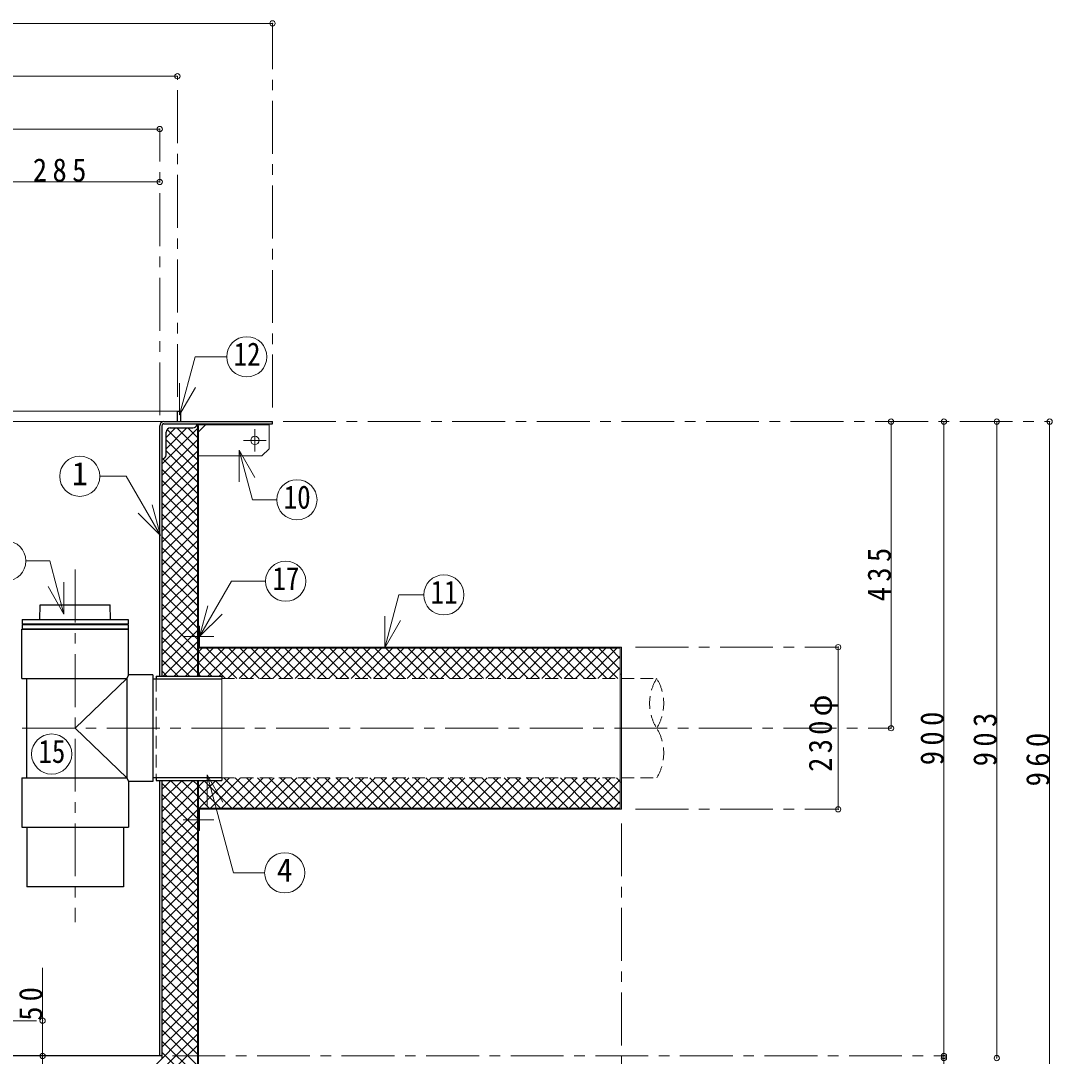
# Model space of a CAD drawing. Units: millimetres at full size, sheet at 1:15. Extents: x -3171 to 2904, y -2098 to 2117.
# Drawn here: x -943 to 520, y -1328 to 141 of the extents above; entities that cross this region are included whole.
import ezdxf
from ezdxf.enums import TextEntityAlignment as Align

# ---------------------------------------------------------------- set-up
doc = ezdxf.new("R2010")
doc.units = ezdxf.units.MM
doc.header["$LTSCALE"] = 15
doc.header["$PDMODE"] = 32
doc.header["$PDSIZE"] = 7.5
doc.linetypes.add('CHAIN1', pattern=[8, 5, -1, 1, -1])
doc.linetypes.add('DASHED1', pattern=[1.8, 1.2, -0.6])
doc.layers.add('0-6_補助線', color=4, linetype='Continuous', lineweight=9)
doc.styles.add('ＭＳ ゴシック', font='')
doc.styles.get('ＭＳ ゴシック').set_extended_font_data('MS Gothic')

msp = doc.modelspace()

# ---------------------------------------------------------------- linework, layer by layer
at = {"layer": '0-6_補助線'}
for p, q in [((-2305.88, 137.05), (-585.88, 137.05)), ((-2170.88, 62.05), (-720.88, 62.05)), ((-745.88, -12.95), (-2145.88, -12.95)), ((-1030.88, -87.95), (-745.88, -87.95)), ((-2170.88, -412.95), (-720.88, -412.95)), ((-1395.88, -427.95), (-739.88, -427.95)), ((-742.88, -488.32), (-692.48, -437.92)), ((-736.88, -466.41), (-707.42, -436.95)), ((-736.88, -450.5), (-723.33, -436.95)), ((-735.49, -439.11), (-692.48, -482.12)), ((-721.74, -436.95), (-692.48, -466.21)), ((-705.83, -436.95), (-692.48, -450.3)), ((-693.43, -433.45), (-692.48, -434.39)), ((-690.88, -442.55), (-680.88, -432.55)), ((-590.88, -432.55), (-590.88, -466.55)), ((291.62, -427.95), (291.62, -862.95)), ((366.62, -427.95), (366.62, -1327.95)), ((441.62, -1330.95), (441.62, -427.95)), ((516.62, -1387.95), (516.62, -427.95)), ((-742.88, -504.23), (-692.48, -453.83)), ((-736.88, -453.63), (-692.48, -498.03)), ((-742.88, -520.14), (-692.48, -469.74)), ((-736.88, -469.54), (-692.48, -513.94)), ((-590.88, -466.55), (-600.88, -476.55)), ((-741.53, -480.8), (-692.48, -529.85)), ((-600.88, -476.55), (-690.88, -476.55)), ((-742.88, -536.05), (-692.48, -485.65)), ((-742.88, -495.36), (-692.48, -545.76)), ((-742.88, -551.96), (-692.48, -501.56)), ((-742.88, -511.27), (-692.48, -561.67)), ((-742.88, -567.87), (-692.48, -517.47)), ((-742.88, -527.18), (-692.48, -577.58)), ((-742.88, -583.78), (-692.48, -533.38)), ((-742.88, -543.09), (-692.48, -593.49)), ((-742.88, -599.69), (-692.48, -549.29)), ((-742.88, -559), (-692.48, -609.4)), ((-742.88, -615.6), (-692.48, -565.2)), ((-742.88, -574.91), (-692.48, -625.31)), ((-742.88, -631.51), (-692.48, -581.11)), ((-742.88, -590.82), (-692.48, -641.22)), ((-742.88, -647.42), (-692.48, -597.02)), ((-742.88, -606.73), (-692.48, -657.13)), ((-742.88, -663.33), (-692.48, -612.93)), ((-742.88, -622.64), (-692.48, -673.04)), ((-742.88, -679.24), (-692.48, -628.84)), ((-742.88, -638.55), (-692.48, -688.95)), ((-742.88, -695.15), (-692.48, -644.75)), ((-742.88, -654.46), (-692.48, -704.86)), ((-742.88, -711.06), (-692.48, -660.66)), ((-742.88, -670.37), (-692.48, -720.77)), ((-742.88, -726.97), (-692.48, -676.57)), ((-742.88, -686.28), (-692.48, -736.68)), ((-742.88, -742.88), (-692.48, -692.48)), ((-742.88, -702.19), (-692.48, -752.59)), ((-742.88, -758.79), (-692.48, -708.39)), ((-742.88, -718.1), (-692.48, -768.5)), ((-742.88, -774.7), (-692.48, -724.3)), ((-742.88, -734.01), (-692.48, -784.41)), ((-741.22, -788.95), (-692.48, -740.21)), ((216.62, -747.95), (216.62, -977.95)), ((-742.88, -749.92), (-703.85, -788.95)), ((-725.31, -788.95), (-692.48, -756.12)), ((-690.88, -786.34), (-654.1, -749.55)), ((-690.88, -770.43), (-670.01, -749.55)), ((-690.88, -754.52), (-685.91, -749.55)), ((-690.88, -754.19), (-652.62, -792.45)), ((-679.61, -749.55), (-636.71, -792.45)), ((-677.59, -788.95), (-638.19, -749.55)), ((-663.7, -749.55), (-620.8, -792.45)), ((-661.68, -788.95), (-622.28, -749.55)), ((-649.27, -792.45), (-606.37, -749.55)), ((-647.79, -749.55), (-604.89, -792.45)), ((-633.36, -792.45), (-590.46, -749.55)), ((-631.88, -749.55), (-588.98, -792.45)), ((-617.45, -792.45), (-574.55, -749.55)), ((-615.97, -749.55), (-573.07, -792.45)), ((-601.54, -792.45), (-558.64, -749.55)), ((-600.06, -749.55), (-557.16, -792.45)), ((-585.63, -792.45), (-542.73, -749.55)), ((-584.15, -749.55), (-541.25, -792.45)), ((-569.72, -792.45), (-526.82, -749.55)), ((-568.24, -749.55), (-525.34, -792.45)), ((-553.81, -792.45), (-510.91, -749.55)), ((-552.33, -749.55), (-509.43, -792.45)), ((-537.9, -792.45), (-495, -749.55)), ((-536.42, -749.55), (-493.52, -792.45)), ((-521.99, -792.45), (-479.09, -749.55)), ((-520.51, -749.55), (-477.61, -792.45)), ((-506.08, -792.45), (-463.18, -749.55)), ((-504.6, -749.55), (-461.7, -792.45)), ((-490.17, -792.45), (-447.27, -749.55)), ((-488.69, -749.55), (-445.79, -792.45)), ((-474.26, -792.45), (-431.36, -749.55)), ((-472.78, -749.55), (-429.88, -792.45)), ((-458.35, -792.45), (-415.45, -749.55)), ((-456.87, -749.55), (-413.97, -792.45)), ((-442.44, -792.45), (-399.54, -749.55)), ((-440.96, -749.55), (-398.06, -792.45)), ((-426.53, -792.45), (-383.63, -749.55)), ((-425.05, -749.55), (-382.15, -792.45)), ((-410.62, -792.45), (-367.72, -749.55)), ((-409.14, -749.55), (-366.24, -792.45)), ((-394.71, -792.45), (-351.81, -749.55)), ((-393.23, -749.55), (-350.33, -792.45)), ((-378.8, -792.45), (-335.9, -749.55)), ((-377.32, -749.55), (-334.42, -792.45)), ((-362.89, -792.45), (-319.99, -749.55)), ((-361.41, -749.55), (-318.51, -792.45)), ((-346.98, -792.45), (-304.08, -749.55)), ((-345.5, -749.55), (-302.6, -792.45)), ((-331.07, -792.45), (-288.17, -749.55)), ((-329.59, -749.55), (-286.69, -792.45)), ((-315.16, -792.45), (-272.26, -749.55)), ((-313.68, -749.55), (-270.78, -792.45)), ((-299.25, -792.45), (-256.35, -749.55)), ((-297.77, -749.55), (-254.87, -792.45)), ((-283.34, -792.45), (-240.44, -749.55)), ((-281.86, -749.55), (-238.96, -792.45)), ((-267.43, -792.45), (-224.53, -749.55)), ((-265.95, -749.55), (-223.05, -792.45)), ((-251.52, -792.45), (-208.62, -749.55)), ((-250.04, -749.55), (-207.14, -792.45)), ((-235.61, -792.45), (-192.71, -749.55)), ((-234.13, -749.55), (-191.23, -792.45)), ((-219.7, -792.45), (-176.8, -749.55)), ((-218.22, -749.55), (-175.32, -792.45)), ((-203.79, -792.45), (-160.89, -749.55)), ((-202.31, -749.55), (-159.41, -792.45)), ((-187.88, -792.45), (-144.98, -749.55)), ((-186.4, -749.55), (-143.5, -792.45)), ((-171.97, -792.45), (-129.07, -749.55)), ((-170.49, -749.55), (-127.59, -792.45)), ((-156.06, -792.45), (-113.16, -749.55)), ((-154.58, -749.55), (-111.68, -792.45)), ((-140.15, -792.45), (-97.25, -749.55)), ((-138.67, -749.55), (-95.77, -792.45)), ((-124.24, -792.45), (-92.48, -760.7)), ((-122.76, -749.55), (-92.48, -779.83)), ((-106.85, -749.55), (-92.48, -763.92)), ((-742.88, -765.83), (-719.76, -788.95)), ((-709.41, -788.95), (-692.48, -772.03)), ((-690.88, -770.1), (-672.03, -788.95)), ((-108.33, -792.45), (-92.48, -776.61)), ((-742.88, -781.74), (-735.67, -788.95)), ((-693.5, -788.95), (-692.48, -787.94)), ((-690.88, -786.01), (-687.94, -788.95)), ((-92.48, -939.45), (-92.48, -786.45)), ((-90.88, -939.45), (-90.88, -786.45)), ((-742.88, -981.53), (-698.31, -936.95)), ((-742.88, -965.62), (-714.22, -936.95)), ((-742.88, -949.71), (-730.13, -936.95)), ((-730.86, -936.95), (-692.48, -975.33)), ((-714.95, -936.95), (-692.48, -959.42)), ((-699.04, -936.95), (-692.48, -943.51)), ((-690.88, -961.35), (-666.49, -936.95)), ((-690.88, -945.44), (-682.4, -936.95)), ((-689.98, -976.35), (-647.08, -933.45)), ((-683.13, -936.95), (-643.73, -976.35)), ((-674.07, -976.35), (-631.17, -933.45)), ((-667.22, -936.95), (-627.82, -976.35)), ((-658.16, -976.35), (-615.26, -933.45)), ((-654.81, -933.45), (-611.91, -976.35)), ((-642.25, -976.35), (-599.35, -933.45)), ((-638.9, -933.45), (-596, -976.35)), ((-626.34, -976.35), (-583.44, -933.45)), ((-622.99, -933.45), (-580.09, -976.35)), ((-610.43, -976.35), (-567.53, -933.45)), ((-607.08, -933.45), (-564.18, -976.35)), ((-594.52, -976.35), (-551.62, -933.45)), ((-591.17, -933.45), (-548.27, -976.35)), ((-578.61, -976.35), (-535.71, -933.45)), ((-575.26, -933.45), (-532.36, -976.35)), ((-562.7, -976.35), (-519.8, -933.45)), ((-559.35, -933.45), (-516.45, -976.35)), ((-546.79, -976.35), (-503.89, -933.45)), ((-543.44, -933.45), (-500.54, -976.35)), ((-530.88, -976.35), (-487.98, -933.45)), ((-527.53, -933.45), (-484.63, -976.35)), ((-514.97, -976.35), (-472.07, -933.45)), ((-511.62, -933.45), (-468.72, -976.35)), ((-499.06, -976.35), (-456.16, -933.45)), ((-495.71, -933.45), (-452.81, -976.35)), ((-483.15, -976.35), (-440.25, -933.45)), ((-479.8, -933.45), (-436.9, -976.35)), ((-467.24, -976.35), (-424.34, -933.45)), ((-463.89, -933.45), (-420.99, -976.35)), ((-451.33, -976.35), (-408.43, -933.45)), ((-447.98, -933.45), (-405.08, -976.35)), ((-435.42, -976.35), (-392.52, -933.45)), ((-432.07, -933.45), (-389.17, -976.35)), ((-419.51, -976.35), (-376.61, -933.45)), ((-416.16, -933.45), (-373.26, -976.35)), ((-403.6, -976.35), (-360.7, -933.45)), ((-400.25, -933.45), (-357.35, -976.35)), ((-387.69, -976.35), (-344.79, -933.45)), ((-384.34, -933.45), (-341.44, -976.35)), ((-371.78, -976.35), (-328.88, -933.45)), ((-368.43, -933.45), (-325.53, -976.35)), ((-355.87, -976.35), (-312.97, -933.45)), ((-352.52, -933.45), (-309.62, -976.35)), ((-339.96, -976.35), (-297.06, -933.45)), ((-336.61, -933.45), (-293.71, -976.35)), ((-324.05, -976.35), (-281.15, -933.45)), ((-320.7, -933.45), (-277.8, -976.35)), ((-308.14, -976.35), (-265.24, -933.45)), ((-304.79, -933.45), (-261.89, -976.35)), ((-292.23, -976.35), (-249.33, -933.45)), ((-288.88, -933.45), (-245.98, -976.35)), ((-276.32, -976.35), (-233.42, -933.45)), ((-272.97, -933.45), (-230.07, -976.35)), ((-260.41, -976.35), (-217.51, -933.45)), ((-257.06, -933.45), (-214.16, -976.35)), ((-244.5, -976.35), (-201.6, -933.45)), ((-241.15, -933.45), (-198.25, -976.35)), ((-228.59, -976.35), (-185.69, -933.45)), ((-225.24, -933.45), (-182.34, -976.35)), ((-212.68, -976.35), (-169.78, -933.45)), ((-209.33, -933.45), (-166.43, -976.35)), ((-196.77, -976.35), (-153.87, -933.45)), ((-193.42, -933.45), (-150.52, -976.35)), ((-180.86, -976.35), (-137.96, -933.45)), ((-177.51, -933.45), (-134.61, -976.35)), ((-164.95, -976.35), (-122.05, -933.45)), ((-161.6, -933.45), (-118.7, -976.35)), ((-149.04, -976.35), (-106.14, -933.45)), ((-145.69, -933.45), (-102.79, -976.35)), ((-133.13, -976.35), (-92.48, -935.71)), ((-129.78, -933.45), (-92.48, -970.75)), ((-113.87, -933.45), (-92.48, -954.84)), ((-97.96, -933.45), (-92.48, -938.93)), ((-742.88, -940.84), (-692.48, -991.24)), ((-742.88, -997.44), (-692.48, -947.04)), ((-690.88, -945.11), (-659.64, -976.35)), ((-117.22, -976.35), (-92.48, -951.62)), ((-742.88, -956.75), (-692.48, -1007.15)), ((-742.88, -1013.35), (-692.48, -962.95)), ((-690.88, -961.02), (-675.55, -976.35)), ((-101.31, -976.35), (-92.48, -967.53)), ((-742.88, -972.66), (-692.48, -1023.06)), ((-742.88, -1029.26), (-692.48, -978.86)), ((-742.88, -988.57), (-692.48, -1038.97)), ((-742.88, -1045.17), (-692.48, -994.77)), ((-742.88, -1004.48), (-692.48, -1054.88)), ((-742.88, -1061.08), (-692.48, -1010.68)), ((-742.88, -1020.39), (-692.48, -1070.79)), ((-742.88, -1076.99), (-692.48, -1026.59)), ((-742.88, -1036.3), (-692.48, -1086.7)), ((-742.88, -1092.9), (-692.48, -1042.5)), ((-742.88, -1052.21), (-692.48, -1102.61)), ((-742.88, -1108.81), (-692.48, -1058.41)), ((-742.88, -1068.12), (-692.48, -1118.52)), ((-742.88, -1124.72), (-692.48, -1074.32)), ((-742.88, -1084.03), (-692.48, -1134.43)), ((-742.88, -1140.63), (-692.48, -1090.23)), ((-742.88, -1099.94), (-692.48, -1150.34)), ((-742.88, -1156.54), (-692.48, -1106.14)), ((-742.88, -1115.85), (-692.48, -1166.25)), ((-742.88, -1172.45), (-692.48, -1122.05)), ((-742.88, -1131.76), (-692.48, -1182.16)), ((-742.88, -1188.36), (-692.48, -1137.96)), ((-742.88, -1147.67), (-692.48, -1198.07)), ((-742.88, -1204.27), (-692.48, -1153.87)), ((-742.88, -1163.58), (-692.48, -1213.98)), ((-742.88, -1220.18), (-692.48, -1169.78)), ((-742.88, -1179.49), (-692.48, -1229.89)), ((-742.88, -1236.09), (-692.48, -1185.69)), ((-912.13, -1402.95), (-912.13, -1202.95)), ((-742.88, -1195.4), (-692.48, -1245.8)), ((-742.88, -1252), (-692.48, -1201.6)), ((-742.88, -1211.31), (-692.48, -1261.71)), ((-742.88, -1267.91), (-692.48, -1217.51)), ((-742.88, -1227.22), (-692.48, -1277.62)), ((-742.88, -1283.82), (-692.48, -1233.42)), ((-742.88, -1243.13), (-692.48, -1293.53)), ((-742.88, -1299.73), (-692.48, -1249.33)), ((-742.88, -1259.04), (-692.48, -1309.44)), ((-742.88, -1315.64), (-692.48, -1265.24)), ((-742.88, -1274.95), (-692.48, -1325.35)), ((-797.69, -1386.35), (-692.48, -1281.15)), ((-742.88, -1290.86), (-692.48, -1341.26)), ((-781.78, -1386.35), (-692.48, -1297.06)), ((-742.88, -1306.77), (-692.48, -1357.17)), ((-765.87, -1386.35), (-692.48, -1312.97)), ((-742.88, -1322.67), (-692.48, -1373.07)), ((366.62, -1327.95), (366.62, -1405.95))]:
    msp.add_line(p, q, dxfattribs=at)
at = {"layer": '0-6_補助線', "linetype": 'CHAIN1'}
for p, q in [((-585.88, -407.95), (-585.88, 137.05)), ((-720.88, -392.95), (-720.88, 62.05)), ((-745.88, -418.95), (-745.88, -12.95)), ((-610.88, -470.55), (-610.88, -438.55)), ((-570.88, -427.95), (516.62, -427.95)), ((-594.88, -454.55), (-626.88, -454.55)), ((-865.88, -637.95), (-865.88, -1137.95)), ((-712.48, -732.95), (-669.28, -732.95)), ((-70.88, -747.95), (216.62, -747.95)), ((-940.88, -862.95), (291.62, -862.95)), ((-70.88, -977.95), (216.62, -977.95)), ((-712.48, -992.95), (-669.28, -992.95)), ((-90.88, -997.95), (-90.88, -1587.95)), ((-995.88, -1277.95), (-912.13, -1277.95)), ((-727.88, -1327.95), (366.62, -1327.95))]:
    msp.add_line(p, q, dxfattribs=at)
at = {"layer": '0-6_補助線', "color": 7, "lineweight": 18}
for p, q in [((-717.83, -418.35), (-695.78, -336.05)), ((-695.78, -336.05), (-650.86, -336.05)), ((-717.83, -418.35), (-717.83, -373.35)), ((-717.83, -418.35), (-695.33, -379.38)), ((-692.48, -788.95), (-692.48, -434.15)), ((-690.88, -434.15), (-690.88, -788.95)), ((-689.28, -432.55), (-590.88, -432.55)), ((-590.88, -432.55), (-590.88, -430.95)), ((-633.28, -468.47), (-610.78, -507.44)), ((-633.28, -468.47), (-633.28, -513.47)), ((-830.81, -505.57), (-793.43, -505.57)), ((-744.92, -589.58), (-793.43, -505.57)), ((-744.92, -589.58), (-776.74, -557.76)), ((-744.92, -589.58), (-756.57, -546.12)), ((-935.79, -625.71), (-901.98, -625.71)), ((-881.82, -700.93), (-901.98, -625.71)), ((-881.82, -700.93), (-881.82, -655.93)), ((-689.28, -732.95), (-643.94, -654.41)), ((-643.94, -654.41), (-595.74, -654.41)), ((-881.82, -700.93), (-904.32, -661.96)), ((-689.28, -732.95), (-677.64, -689.49)), ((-689.28, -732.95), (-657.46, -701.13)), ((-426.72, -749.15), (-426.72, -704.15)), ((-690.88, -717.95), (-689.28, -717.95)), ((-689.28, -717.95), (-689.28, -747.95)), ((-426.72, -749.15), (-404.22, -710.18)), ((-92.48, -747.95), (-92.48, -786.45)), ((-690.88, -749.55), (-92.48, -749.55)), ((-657.88, -792.85), (-657.88, -933.05)), ((-92.48, -786.45), (-90.88, -786.45)), ((-692.48, -1383.15), (-692.48, -936.95)), ((-690.88, -1384.75), (-690.88, -936.95)), ((-678.67, -928.99), (-678.67, -973.99)), ((-678.67, -928.99), (-656.17, -967.96)), ((-92.48, -939.45), (-90.88, -939.45)), ((-92.48, -939.45), (-92.48, -977.95)), ((-90.88, -939.45), (-90.88, -977.95)), ((-690.88, -976.35), (-92.48, -976.35)), ((-690.88, -977.95), (-90.88, -977.95)), ((-689.28, -977.95), (-689.28, -1007.95)), ((-690.88, -1007.95), (-689.28, -1007.95))]:
    msp.add_line(p, q, dxfattribs=at)
at = {"layer": '0-6_補助線', "color": 5, "lineweight": 25}
for p, q in [((-720.88, -427.95), (-720.88, -412.95)), ((-720.88, -412.95), (-715.88, -412.95)), ((-715.88, -427.95), (-715.88, -412.95)), ((-745.88, -788.95), (-745.88, -433.95)), ((-742.88, -433.95), (-742.88, -788.95)), ((-739.88, -427.95), (-585.88, -427.95)), ((-739.88, -430.95), (-585.88, -430.95)), ((-730.88, -436.95), (-698.88, -436.95)), ((-585.88, -430.95), (-585.88, -427.95)), ((-736.88, -474.95), (-736.88, -442.95)), ((-815.88, -708.95), (-816.38, -687.95)), ((-940.88, -708.95), (-940.88, -714.95)), ((-940.88, -714.95), (-790.88, -714.95)), ((-940.88, -715.95), (-790.88, -715.95)), ((-940.88, -715.95), (-940.88, -721.95)), ((-790.88, -715.95), (-790.88, -721.95)), ((-941.38, -722.45), (-790.38, -722.45)), ((-941.38, -792.45), (-941.38, -722.45)), ((-940.88, -721.95), (-790.88, -721.95)), ((-790.38, -787.45), (-790.38, -722.45)), ((-941.38, -792.45), (-792.38, -792.45)), ((-934.38, -933.45), (-934.38, -792.45)), ((-755.88, -787.45), (-790.38, -787.45)), ((-755.88, -787.45), (-755.88, -938.45)), ((-755.88, -792.85), (-657.88, -792.85)), ((-750.88, -788.95), (-657.88, -788.95)), ((-750.88, -788.95), (-750.88, -792.85)), ((-657.88, -788.95), (-657.88, -792.85)), ((-941.38, -933.45), (-792.38, -933.45)), ((-941.38, -933.45), (-941.38, -1003.45)), ((-755.88, -938.45), (-790.38, -938.45)), ((-755.88, -933.05), (-657.88, -933.05)), ((-750.88, -933.05), (-750.88, -936.95)), ((-750.88, -936.95), (-657.88, -936.95)), ((-745.88, -1327.95), (-745.88, -936.95)), ((-742.88, -936.95), (-742.88, -1330.95)), ((-657.88, -933.05), (-657.88, -936.95)), ((-941.38, -1003.45), (-790.38, -1003.45)), ((-934.38, -1003.45), (-934.38, -1087.95)), ((-797.38, -1003.45), (-797.38, -1087.95)), ((-797.38, -1087.95), (-934.38, -1087.95)), ((-742.88, -1327.95), (-2148.88, -1327.95))]:
    msp.add_line(p, q, dxfattribs=at)
at = {"layer": '0-6_補助線', "color": 7, "linetype": 'DASHED1', "lineweight": 18}
msp.add_line((-750.88, -792.85), (-750.88, -933.05), dxfattribs=at)
at = {"layer": '0-6_補助線', "linetype": 'DASHED1'}
for p, q in [((-657.88, -792.45), (-40.88, -792.45)), ((-657.88, -933.45), (-40.88, -933.45))]:
    msp.add_line(p, q, dxfattribs=at)
at = {"layer": '0-6_補助線', "color": 7, "lineweight": 18}
for points in [[(-633.28, -468.47), (-614.41, -538.91), (-579.72, -538.91)], [(-426.72, -749.15), (-406.53, -673.8), (-371.3, -673.8)], [(-690.88, -747.95), (-90.88, -747.95), (-90.88, -786.45)], [(-678.67, -928.99), (-641.39, -1068.13), (-597.05, -1068.13)]]:
    msp.add_lwpolyline(points, dxfattribs=at)
at = {"layer": '0-6_補助線', "color": 5, "lineweight": 25}
for points in [[(-915.88, -708.95), (-915.38, -687.95), (-816.38, -687.95)], [(-940.88, -708.95), (-790.88, -708.95), (-790.88, -714.95)], [(-790.38, -787.45), (-792.38, -792.45), (-792.38, -933.45), (-790.38, -938.45), (-790.38, -1003.45)]]:
    msp.add_lwpolyline(points, dxfattribs=at)
at = {"layer": '0-6_補助線'}
msp.add_lwpolyline([(-792.38, -792.45), (-865.88, -862.95), (-792.38, -933.45)], dxfattribs=at)
at = {"layer": '0-6_補助線', "color": 7, "lineweight": 18}
for centre in [(-622.36, -336.05), (-859.31, -505.57), (-551.22, -538.91), (-964.29, -625.71), (-567.24, -654.41), (-342.8, -673.8), (-899.23, -899.59), (-568.55, -1068.13)]:
    msp.add_circle(centre, 28.5, dxfattribs=at)
at = {"layer": '0-6_補助線'}
msp.add_circle((-610.88, -454.55), 6, dxfattribs=at)
at = {"layer": '0-6_補助線', "color": 5, "lineweight": 25}
for centre, radius, start, end in [((-739.88, -433.95), 6, 90, 180), ((-739.88, -433.95), 3, 90, 180), ((-730.88, -442.95), 6, 90, 180), ((-698.88, -430.95), 6, 270, 0), ((-742.88, -474.95), 6, 270, 0)]:
    msp.add_arc(centre, radius, start, end, dxfattribs=at)
at = {"layer": '0-6_補助線', "color": 7, "lineweight": 18}
for radius in [3.2, 1.6]:
    msp.add_arc((-689.28, -434.15), radius, 90, 180, dxfattribs=at)
at = {"layer": '0-6_補助線', "linetype": 'DASHED1'}
for centre, start, end in [((16.25, -827.7), 148.324, 211.676), ((-98.01, -827.7), 328.324, 31.676), ((-98.01, -898.2), 328.324, 31.676)]:
    msp.add_arc(centre, 67.13, start, end, dxfattribs=at)
at = {"layer": '0-6_補助線'}
for p in [(-585.88, 137.05), (-720.88, 62.05), (-745.88, -12.95), (-745.88, -87.95), (291.62, -427.95), (366.62, -427.95), (441.62, -427.95), (516.62, -427.95), (216.62, -747.95), (291.62, -862.95), (216.62, -977.95), (-912.13, -1277.95), (-912.13, -1327.95), (366.62, -1327.95), (366.62, -1330.95), (441.62, -1330.95)]:
    msp.add_point(p, dxfattribs=at)

# ---------------------------------------------------------------- texts
at = {"layer": '0-6_補助線', "color": 7, "style": 'ＭＳ ゴシック', "width": 0.85}
for s, p in [('12', (-641.11, -358.55)), ('10', (-569.97, -561.41)), ('17', (-585.99, -676.91)), ('11', (-361.55, -696.3)), ('15', (-917.98, -922.09))]:
    msp.add_text(s, height=32.99, dxfattribs=at).set_placement(p, align=Align.BOTTOM_LEFT)
at = {"layer": '0-6_補助線', "color": 7, "style": 'ＭＳ ゴシック'}
for s, p in [('1', (-870.56, -528.07)), ('4', (-579.8, -1090.63))]:
    msp.add_text(s, height=32.99, dxfattribs=at).set_placement(p, align=Align.BOTTOM_LEFT)
at = {"layer": '0-6_補助線', "color": 7, "insert": (-925.88, -87.95), "char_height": 32.99, "attachment_point": 7, "style": 'ＭＳ ゴシック'}
msp.add_mtext('\\T1.38;\\W0.9;285', dxfattribs=at)
at = {"layer": '0-6_補助線', "color": 7, "char_height": 32.99, "attachment_point": 7, "rotation": 90, "style": 'ＭＳ ゴシック'}
for s, insert in [('\\T1.38;\\W0.9;435', (291.62, -682.95)), ('\\T1.3;\\W0.9;230φ', (216.62, -924.83)), ('\\T1.38;\\W0.9;900', (366.62, -915.45)), ('\\T1.38;\\W0.9;903', (441.62, -916.95)), ('\\T1.38;\\W0.9;960', (516.62, -945.45)), ('\\T1.36;\\W0.9;50', (-912.13, -1277.95))]:
    msp.add_mtext(s, dxfattribs=dict(at, insert=insert))

doc.saveas('drawing.dxf')
